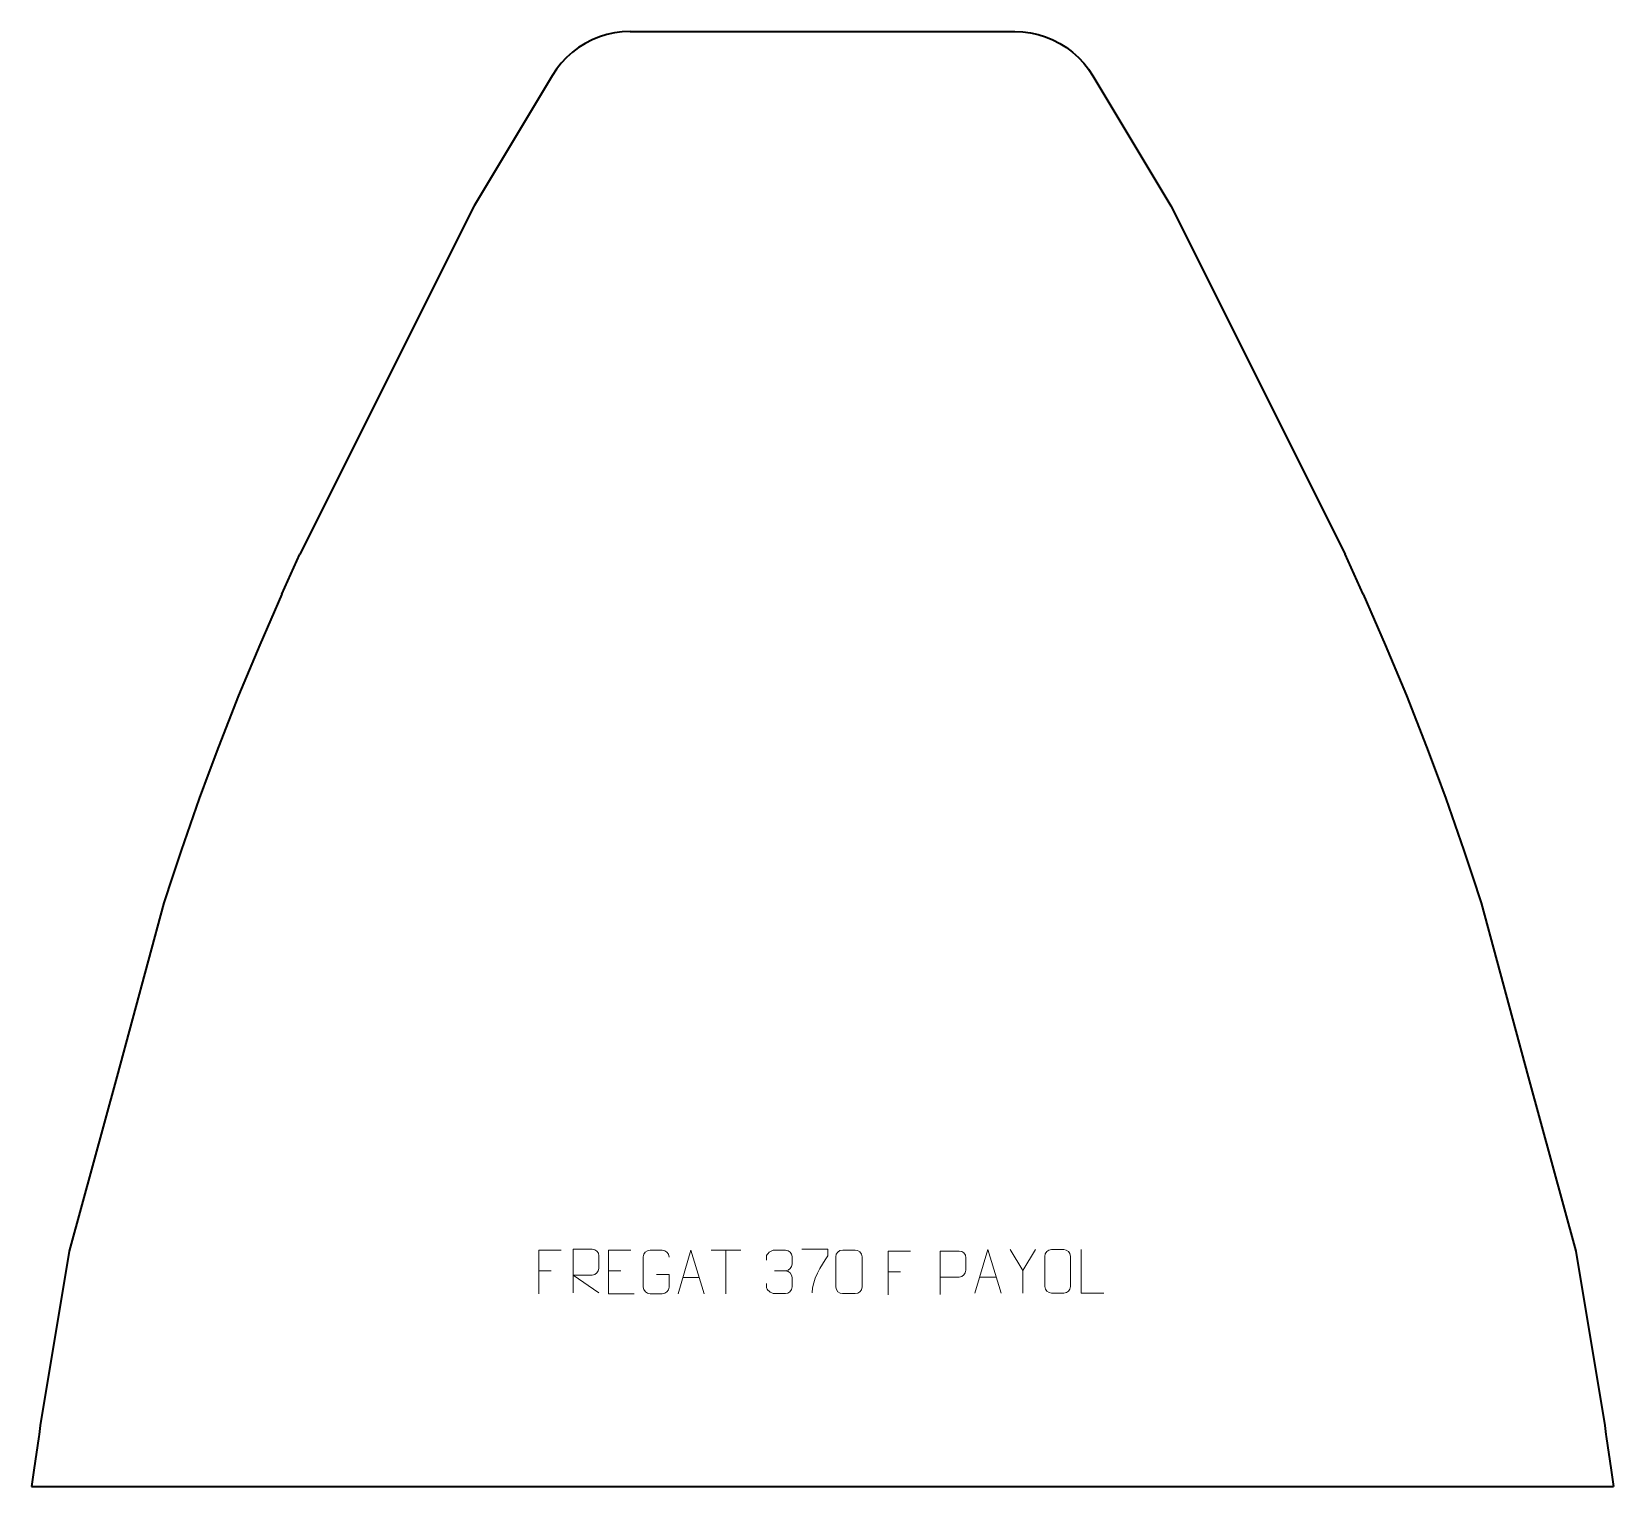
# Model space of a CAD drawing. Header units: millimetres. Extents: x -441 to 467, y 792 to 1627.
import ezdxf

# ---------------------------------------------------------------- set-up
doc = ezdxf.new("R2010")
doc.units = ezdxf.units.MM
doc.header["$MEASUREMENT"] = 0
doc.layers.add('layer 1', color=7, linetype='Continuous')

msp = doc.modelspace()

# ---------------------------------------------------------------- linework, layer by layer
at = {"layer": 'layer 1', "lineweight": 35}
for points in [[(-111.0342, 1625.709), (-111.0342, 1625.709), (-115.3161, 1624.3811), (-115.3161, 1624.3811)], [(-106.6543, 1626.6635), (-106.6543, 1626.6635), (-111.0342, 1625.709), (-111.0342, 1625.709)], [(-102.2089, 1627.2387), (-102.2089, 1627.2387), (-106.6543, 1626.6635), (-106.6543, 1626.6635)], [(-97.7294, 1627.4325), (-97.7294, 1627.4325), (-102.2089, 1627.2387), (-102.2089, 1627.2387)], [(-97.7294, 1627.4325), (-97.7294, 1627.4325), (123.1284, 1627.4325), (123.1284, 1627.4325)], [(123.1284, 1627.4325), (123.1284, 1627.4325), (127.6074, 1627.2387), (127.6074, 1627.2387)], [(127.6074, 1627.2387), (127.6074, 1627.2387), (132.0532, 1626.6635), (132.0532, 1626.6635)], [(132.0532, 1626.6635), (132.0532, 1626.6635), (136.4342, 1625.709), (136.4342, 1625.709)], [(136.4342, 1625.709), (136.4342, 1625.709), (140.7162, 1624.3811), (140.7162, 1624.3811)], [(-127.2649, 1618.2791), (-127.2649, 1618.2791), (-130.8502, 1615.5869), (-130.8502, 1615.5869)], [(-123.4617, 1620.6529), (-123.4617, 1620.6529), (-127.2649, 1618.2791), (-127.2649, 1618.2791)], [(-119.469, 1622.6927), (-119.469, 1622.6927), (-123.4617, 1620.6529), (-123.4617, 1620.6529)], [(-115.3161, 1624.3811), (-115.3161, 1624.3811), (-119.469, 1622.6927), (-119.469, 1622.6927)], [(140.7162, 1624.3811), (140.7162, 1624.3811), (144.869, 1622.6927), (144.869, 1622.6927)], [(144.869, 1622.6927), (144.869, 1622.6927), (148.8617, 1620.6529), (148.8617, 1620.6529)], [(148.8617, 1620.6529), (148.8617, 1620.6529), (152.6649, 1618.2791), (152.6649, 1618.2791)], [(152.6649, 1618.2791), (152.6649, 1618.2791), (156.2488, 1615.5869), (156.2488, 1615.5869)], [(-137.263, 1609.3335), (-137.263, 1609.3335), (-140.0445, 1605.8169), (-140.0445, 1605.8169)], [(-134.1915, 1612.5977), (-134.1915, 1612.5977), (-137.263, 1609.3335), (-137.263, 1609.3335)], [(-130.8502, 1615.5869), (-130.8502, 1615.5869), (-134.1915, 1612.5977), (-134.1915, 1612.5977)], [(156.2488, 1615.5869), (156.2488, 1615.5869), (159.5901, 1612.5977), (159.5901, 1612.5977)], [(159.5901, 1612.5977), (159.5901, 1612.5977), (162.6631, 1609.3335), (162.6631, 1609.3335)], [(162.6631, 1609.3335), (162.6631, 1609.3335), (165.4446, 1605.8169), (165.4446, 1605.8169)], [(-142.5137, 1602.0755), (-142.5137, 1602.0755), (-187.3009, 1527.4318), (-187.3009, 1527.4318)], [(-140.0445, 1605.8169), (-140.0445, 1605.8169), (-142.5137, 1602.0755), (-142.5137, 1602.0755)], [(165.4446, 1605.8169), (165.4446, 1605.8169), (167.9141, 1602.0755), (167.9141, 1602.0755)], [(167.9141, 1602.0755), (167.9141, 1602.0755), (212.6994, 1527.4318), (212.6994, 1527.4318)], [(-187.3009, 1527.4318), (-187.3009, 1527.4318), (-287.2998, 1327.4325), (-287.2998, 1327.4325)], [(212.6994, 1527.4318), (212.6994, 1527.4318), (312.6998, 1327.4325), (312.6998, 1327.4325)], [(-297.6376, 1304.461), (-297.6376, 1304.461), (-287.2998, 1327.4325), (-287.2998, 1327.4325)], [(323.0377, 1304.461), (323.0377, 1304.461), (312.6998, 1327.4325), (312.6998, 1327.4325)], [(-297.6376, 1304.461), (-297.6376, 1304.461), (-304.0519, 1290.0196), (-304.0519, 1290.0196)], [(323.0377, 1304.461), (323.0377, 1304.461), (329.452, 1290.0196), (329.452, 1290.0196)], [(-304.0519, 1290.0196), (-304.0519, 1290.0196), (-310.328, 1275.5176), (-310.328, 1275.5176)], [(329.452, 1290.0196), (329.452, 1290.0196), (335.727, 1275.5176), (335.727, 1275.5176)], [(-310.328, 1275.5176), (-310.328, 1275.5176), (-316.4637, 1260.9552), (-316.4637, 1260.9552)], [(335.727, 1275.5176), (335.727, 1275.5176), (341.8637, 1260.9552), (341.8637, 1260.9552)], [(-316.4637, 1260.9552), (-316.4637, 1260.9552), (-322.4589, 1246.3347), (-322.4589, 1246.3347)], [(341.8637, 1260.9552), (341.8637, 1260.9552), (347.8589, 1246.3347), (347.8589, 1246.3347)], [(-322.4589, 1246.3347), (-322.4589, 1246.3347), (-328.3133, 1231.6571), (-328.3133, 1231.6571)], [(347.8589, 1246.3347), (347.8589, 1246.3347), (353.7134, 1231.6571), (353.7134, 1231.6571)], [(-328.3133, 1231.6571), (-328.3133, 1231.6571), (-334.0259, 1216.9243), (-334.0259, 1216.9243)], [(353.7134, 1231.6571), (353.7134, 1231.6571), (359.4259, 1216.9243), (359.4259, 1216.9243)], [(-334.0259, 1216.9243), (-334.0259, 1216.9243), (-339.5965, 1202.137), (-339.5965, 1202.137)], [(359.4259, 1216.9243), (359.4259, 1216.9243), (364.9966, 1202.137), (364.9966, 1202.137)], [(-339.5965, 1202.137), (-339.5965, 1202.137), (-345.0253, 1187.2959), (-345.0253, 1187.2959)], [(364.9966, 1202.137), (364.9966, 1202.137), (370.4238, 1187.2959), (370.4238, 1187.2959)], [(-345.0253, 1187.2959), (-345.0253, 1187.2959), (-350.3096, 1172.4044), (-350.3096, 1172.4044)], [(370.4238, 1187.2959), (370.4238, 1187.2959), (375.7096, 1172.4044), (375.7096, 1172.4044)], [(-350.3096, 1172.4044), (-350.3096, 1172.4044), (-355.4505, 1157.4624), (-355.4505, 1157.4624)], [(375.7096, 1172.4044), (375.7096, 1172.4044), (380.8506, 1157.4624), (380.8506, 1157.4624)], [(-355.4505, 1157.4624), (-355.4505, 1157.4624), (-360.4471, 1142.4715), (-360.4471, 1142.4715)], [(380.8506, 1157.4624), (380.8506, 1157.4624), (385.8471, 1142.4715), (385.8471, 1142.4715)], [(-360.4471, 1142.4715), (-360.4471, 1142.4715), (-365.3002, 1127.4315), (-365.3002, 1127.4315)], [(385.8471, 1142.4715), (385.8471, 1142.4715), (390.6991, 1127.4315), (390.6991, 1127.4315)], [(-365.3002, 1127.4315), (-365.3002, 1127.4315), (-392.2996, 1027.4326), (-392.2996, 1027.4326)], [(390.6991, 1127.4315), (390.6991, 1127.4315), (417.6996, 1027.4326), (417.6996, 1027.4326)], [(-392.2996, 1027.4326), (-392.2996, 1027.4326), (-419.8003, 927.4322), (-419.8003, 927.4322)], [(417.6996, 1027.4326), (417.6996, 1027.4326), (445.1992, 927.4322), (445.1992, 927.4322)], [(-419.8003, 927.4322), (-419.8003, 927.4322), (-436.2994, 827.433), (-436.2994, 827.433)], [(445.1992, 927.4322), (445.1992, 927.4322), (461.6994, 827.433), (461.6994, 827.433)], [(-436.2994, 827.433), (-436.2994, 827.433), (-436.924, 822.119), (-436.924, 822.119)], [(461.6994, 827.433), (461.6994, 827.433), (462.324, 822.119), (462.324, 822.119)], [(-437.0992, 820.989), (-437.0992, 820.989), (-439.9505, 801.707), (-439.9505, 801.707)], [(-436.924, 822.119), (-436.924, 822.119), (-437.0992, 820.989), (-437.0992, 820.989)], [(462.324, 822.119), (462.324, 822.119), (462.4981, 820.989), (462.4981, 820.989)], [(462.4981, 820.989), (462.4981, 820.989), (465.3505, 801.707), (465.3505, 801.707)], [(-439.9505, 801.707), (-439.9505, 801.707), (-441.2586, 792.4325), (-441.2586, 792.4325)], [(465.3505, 801.707), (465.3505, 801.707), (466.6586, 792.4325), (466.6586, 792.4325)], [(-441.2586, 792.4325), (-441.2586, 792.4325), (466.6586, 792.4325), (466.6586, 792.4325)]]:
    msp.add_open_spline(points, degree=3, dxfattribs=at)
at = {"layer": 'layer 1', "color": 250, "lineweight": 9}
for points, knots in [([(-137.3116, 927.9618), (-137.3116, 927.9618), (-150.1856, 927.9618), (-150.1856, 927.9618), (-150.1856, 927.9618), (-150.1856, 927.9618), (-150.1856, 903.0082), (-150.1856, 903.0082)], [0, 0, 0, 0, 0.33333333, 0.33333333, 0.33333333, 0.33333333, 1, 1, 1, 1]), ([(-130.3495, 903.6054), (-130.3495, 903.6054), (-130.3495, 928.5589), (-130.3495, 928.5589), (-130.3495, 928.5589), (-126.7547, 928.5589), (-123.1592, 928.5589), (-119.564, 928.5589), (-119.564, 928.5589), (-117.2387, 928.5212), (-115.6814, 927.0312), (-115.6855, 924.6648), (-115.6855, 924.6648), (-115.6859, 922.6293), (-115.6859, 919.5699), (-115.6855, 917.5339), (-115.6855, 917.5339), (-115.692, 915.6584), (-117.5043, 913.7166), (-119.5138, 913.6975), (-119.5138, 913.6975), (-119.5138, 913.6975), (-130.3495, 913.6975), (-130.3495, 913.6975), (-130.3495, 913.6975), (-130.3495, 913.6975), (-115.6948, 903.6054), (-115.6948, 903.6054)], [0, 0, 0, 0, 0.125, 0.125, 0.125, 0.125, 0.25, 0.25, 0.25, 0.25, 0.375, 0.375, 0.375, 0.375, 0.5, 0.5, 0.5, 0.5, 0.625, 0.625, 0.625, 0.625, 0.75, 0.75, 0.75, 0.75, 1, 1, 1, 1]), ([(-97.3116, 927.9618), (-97.3116, 927.9618), (-110.1855, 927.9618), (-110.1855, 927.9618), (-110.1855, 927.9618), (-110.1855, 927.9618), (-110.1855, 903.0082), (-110.1855, 903.0082), (-110.1855, 903.0082), (-110.1855, 903.0082), (-95.3197, 903.0082), (-95.3197, 903.0082)], [0, 0, 0, 0, 0.25, 0.25, 0.25, 0.25, 0.5, 0.5, 0.5, 0.5, 1, 1, 1, 1]), ([(-82.4977, 913.994), (-82.4977, 913.994), (-75.3296, 913.994), (-75.3296, 913.994), (-75.3296, 913.994), (-75.3296, 913.994), (-75.3296, 906.8259), (-75.3296, 906.8259), (-75.3296, 906.8259), (-75.4693, 904.5025), (-77.1465, 903.0229), (-79.2943, 903.0121), (-79.2943, 903.0121), (-81.6261, 903.0125), (-83.9581, 903.0125), (-86.2896, 903.0121), (-86.2896, 903.0121), (-88.2145, 902.9067), (-90.1867, 904.7912), (-90.1755, 906.8085), (-90.1755, 906.8085), (-90.1751, 912.5786), (-90.1751, 918.3483), (-90.1755, 924.1176), (-90.1755, 924.1176), (-90.1713, 926.2557), (-88.4245, 927.9749), (-86.2722, 927.9615), (-86.2722, 927.9615), (-83.9465, 927.9615), (-81.6204, 927.9615), (-79.2943, 927.9615), (-79.2943, 927.9615), (-77.3476, 927.9969), (-75.3562, 926.5054), (-75.3296, 924.0677)], [0, 0, 0, 0, 0.1, 0.1, 0.1, 0.1, 0.2, 0.2, 0.2, 0.2, 0.3, 0.3, 0.3, 0.3, 0.4, 0.4, 0.4, 0.4, 0.5, 0.5, 0.5, 0.5, 0.6, 0.6, 0.6, 0.6, 0.7, 0.7, 0.7, 0.7, 0.8, 0.8, 0.8, 0.8, 1, 1, 1, 1]), ([(-70.223, 903.0083), (-70.223, 903.0083), (-62.852, 927.9618), (-62.852, 927.9618), (-62.852, 927.9618), (-62.852, 927.9618), (-55.2821, 903.0083), (-55.2821, 903.0083)], [0, 0, 0, 0, 0.33333333, 0.33333333, 0.33333333, 0.33333333, 1, 1, 1, 1]), ([(-19.5024, 922.3343), (-19.5024, 922.3343), (-19.5024, 924.1915), (-19.5024, 924.1915), (-19.5024, 924.1915), (-19.5167, 925.9334), (-16.8522, 928.0515), (-14.7931, 928.0288), (-14.7931, 928.0288), (-12.729, 928.0288), (-10.665, 928.0288), (-8.6013, 928.0288), (-8.6013, 928.0288), (-6.4068, 928.0376), (-4.8085, 926.1908), (-4.7641, 924.2787), (-4.7641, 924.2787), (-4.7645, 922.8436), (-4.7645, 921.4085), (-4.7641, 919.973), (-4.7641, 919.973), (-4.8127, 918.3195), (-6.4153, 916.0895), (-8.6136, 916.0995), (-8.6136, 916.0995), (-6.4099, 916.0883), (-4.8019, 914.2851), (-4.7479, 912.2256), (-4.7479, 912.2256), (-4.7483, 910.4409), (-4.7483, 908.6562), (-4.7479, 906.8711), (-4.7479, 906.8711), (-4.7378, 904.8097), (-6.7927, 903.0466), (-8.6136, 903.0547), (-8.6136, 903.0547), (-10.6789, 903.055), (-12.7441, 903.055), (-14.8097, 903.0547), (-14.8097, 903.0547), (-16.9783, 903.0662), (-19.5093, 905.4664), (-19.5279, 906.9282), (-19.5279, 906.9282), (-19.5279, 906.9282), (-19.5279, 908.8368), (-19.5279, 908.8368)], [0, 0, 0, 0, 0.07692308, 0.07692308, 0.07692308, 0.07692308, 0.15384615, 0.15384615, 0.15384615, 0.15384615, 0.23076923, 0.23076923, 0.23076923, 0.23076923, 0.30769231, 0.30769231, 0.30769231, 0.30769231, 0.38461538, 0.38461538, 0.38461538, 0.38461538, 0.46153846, 0.46153846, 0.46153846, 0.46153846, 0.53846154, 0.53846154, 0.53846154, 0.53846154, 0.61538462, 0.61538462, 0.61538462, 0.61538462, 0.69230769, 0.69230769, 0.69230769, 0.69230769, 0.76923077, 0.76923077, 0.76923077, 0.76923077, 0.84615385, 0.84615385, 0.84615385, 0.84615385, 1, 1, 1, 1]), ([(0.8975, 928.5684), (0.8975, 928.5684), (15.7136, 928.5684), (15.7136, 928.5684), (15.7136, 928.5684), (15.7133, 927.3188), (15.7133, 926.0692), (15.7136, 924.8194), (15.7136, 924.8194), (11.7192, 918.8223), (6.804, 910.9887), (6.804, 903.6099)], [0, 0, 0, 0, 0.25, 0.25, 0.25, 0.25, 0.5, 0.5, 0.5, 0.5, 1, 1, 1, 1]), ([(24.2815, 928.0411), (26.6476, 928.0411), (29.0141, 928.0411), (31.3806, 928.0411), (31.3806, 928.0411), (33.3611, 928.0767), (35.3871, 926.5824), (35.4142, 924.1403), (35.4142, 924.1403), (35.4138, 918.3829), (35.4138, 912.6251), (35.4142, 906.8669), (35.4142, 906.8669), (35.2721, 904.5393), (33.5657, 903.057), (31.3806, 903.0462), (31.3806, 903.0462), (29.0082, 903.0466), (26.6358, 903.0466), (24.2638, 903.0462), (24.2638, 903.0462), (22.3053, 902.9406), (20.2989, 904.8285), (20.3103, 906.8495), (20.3103, 906.8495), (20.3107, 912.6301), (20.3107, 918.4104), (20.3103, 924.1902), (20.3103, 924.1902), (20.3146, 926.3322), (22.0917, 928.0547), (24.2815, 928.0411)], [0, 0, 0, 0, 0.11111111, 0.11111111, 0.11111111, 0.11111111, 0.22222222, 0.22222222, 0.22222222, 0.22222222, 0.33333333, 0.33333333, 0.33333333, 0.33333333, 0.44444444, 0.44444444, 0.44444444, 0.44444444, 0.55555556, 0.55555556, 0.55555556, 0.55555556, 0.66666667, 0.66666667, 0.66666667, 0.66666667, 0.77777778, 0.77777778, 0.77777778, 0.77777778, 1, 1, 1, 1]), ([(63.1846, 927.3996), (63.1846, 927.3996), (50.3106, 927.3996), (50.3106, 927.3996), (50.3106, 927.3996), (50.3106, 927.3996), (50.3106, 902.446), (50.3106, 902.446)], [0, 0, 0, 0, 0.33333333, 0.33333333, 0.33333333, 0.33333333, 1, 1, 1, 1]), ([(80.3106, 902.5118), (80.3106, 902.5118), (80.3106, 927.4654), (80.3106, 927.4654), (80.3106, 927.4654), (83.9056, 927.4654), (87.5009, 927.4654), (91.0963, 927.4654), (91.0963, 927.4654), (93.4215, 927.4275), (94.9789, 925.9374), (94.9747, 923.5713), (94.9747, 923.5713), (94.9743, 921.5356), (94.9743, 918.4763), (94.9747, 916.4403), (94.9747, 916.4403), (94.9682, 914.5649), (93.156, 912.623), (91.1464, 912.6039), (91.1464, 912.6039), (91.1464, 912.6039), (80.3106, 912.6039), (80.3106, 912.6039)], [0, 0, 0, 0, 0.14285714, 0.14285714, 0.14285714, 0.14285714, 0.28571429, 0.28571429, 0.28571429, 0.28571429, 0.42857143, 0.42857143, 0.42857143, 0.42857143, 0.57142857, 0.57142857, 0.57142857, 0.57142857, 0.71428571, 0.71428571, 0.71428571, 0.71428571, 1, 1, 1, 1]), ([(100.2291, 903.3545), (100.2291, 903.3545), (107.6001, 928.308), (107.6001, 928.308), (107.6001, 928.308), (107.6001, 928.308), (115.17, 903.3545), (115.17, 903.3545)], [0, 0, 0, 0, 0.33333333, 0.33333333, 0.33333333, 0.33333333, 1, 1, 1, 1]), ([(135.0212, 928.308), (135.0212, 928.308), (127.6988, 916.4093), (127.6988, 916.4093), (127.6988, 916.4093), (127.6988, 916.4093), (127.6995, 903.3544), (127.6995, 903.3544)], [0, 0, 0, 0, 0.33333333, 0.33333333, 0.33333333, 0.33333333, 1, 1, 1, 1]), ([(144.1799, 928.3077), (146.5056, 928.3077), (148.8317, 928.3077), (151.1578, 928.3077), (151.1578, 928.3077), (153.1044, 928.3433), (155.0958, 926.8517), (155.1225, 924.4141), (155.1225, 924.4141), (155.1221, 918.6672), (155.1221, 912.9199), (155.1225, 907.1722), (155.1225, 907.1722), (154.9827, 904.8488), (153.3055, 903.3692), (151.1578, 903.3584), (151.1578, 903.3584), (148.8259, 903.3588), (146.494, 903.3588), (144.1625, 903.3584), (144.1625, 903.3584), (142.2375, 903.253), (140.2654, 905.1375), (140.2766, 907.1548), (140.2766, 907.1548), (140.2769, 912.9249), (140.2769, 918.6946), (140.2766, 924.4639), (140.2766, 924.4639), (140.2808, 926.602), (142.0275, 928.3212), (144.1799, 928.3077)], [0, 0, 0, 0, 0.11111111, 0.11111111, 0.11111111, 0.11111111, 0.22222222, 0.22222222, 0.22222222, 0.22222222, 0.33333333, 0.33333333, 0.33333333, 0.33333333, 0.44444444, 0.44444444, 0.44444444, 0.44444444, 0.55555556, 0.55555556, 0.55555556, 0.55555556, 0.66666667, 0.66666667, 0.66666667, 0.66666667, 0.77777778, 0.77777778, 0.77777778, 0.77777778, 1, 1, 1, 1]), ([(174.1741, 903.3544), (174.1741, 903.3544), (161.225, 903.3544), (161.225, 903.3544), (161.225, 903.3544), (161.225, 903.3544), (161.225, 928.308), (161.225, 928.308)], [0, 0, 0, 0, 0.33333333, 0.33333333, 0.33333333, 0.33333333, 1, 1, 1, 1])]:
    msp.add_open_spline(points, degree=3, knots=knots, dxfattribs=at)
for points in [[(-51.2461, 927.9383), (-51.2461, 927.9383), (-34.2589, 927.9383), (-34.2589, 927.9383)], [(-42.7523, 903.0083), (-42.7523, 903.0083), (-42.7523, 927.9618), (-42.7523, 927.9618)], [(127.6988, 916.4093), (127.6988, 916.4093), (120.3779, 928.308), (120.3779, 928.308)], [(-150.1856, 916.0821), (-150.1856, 916.0821), (-143.0175, 916.0821), (-143.0175, 916.0821)], [(-110.1855, 916.0821), (-110.1855, 916.0821), (-103.0174, 916.0821), (-103.0174, 916.0821)], [(-67.5004, 912.2577), (-67.5004, 912.2577), (-58.0047, 912.2577), (-58.0047, 912.2577)], [(-14.7927, 916.0891), (-14.7927, 916.0891), (-8.5963, 916.0891), (-8.5963, 916.0891)], [(50.3106, 915.5199), (50.3106, 915.5199), (57.4787, 915.5199), (57.4787, 915.5199)], [(102.9517, 912.6039), (102.9517, 912.6039), (112.4474, 912.6039), (112.4474, 912.6039)]]:
    msp.add_open_spline(points, degree=3, dxfattribs=at)

doc.saveas('drawing.dxf')
